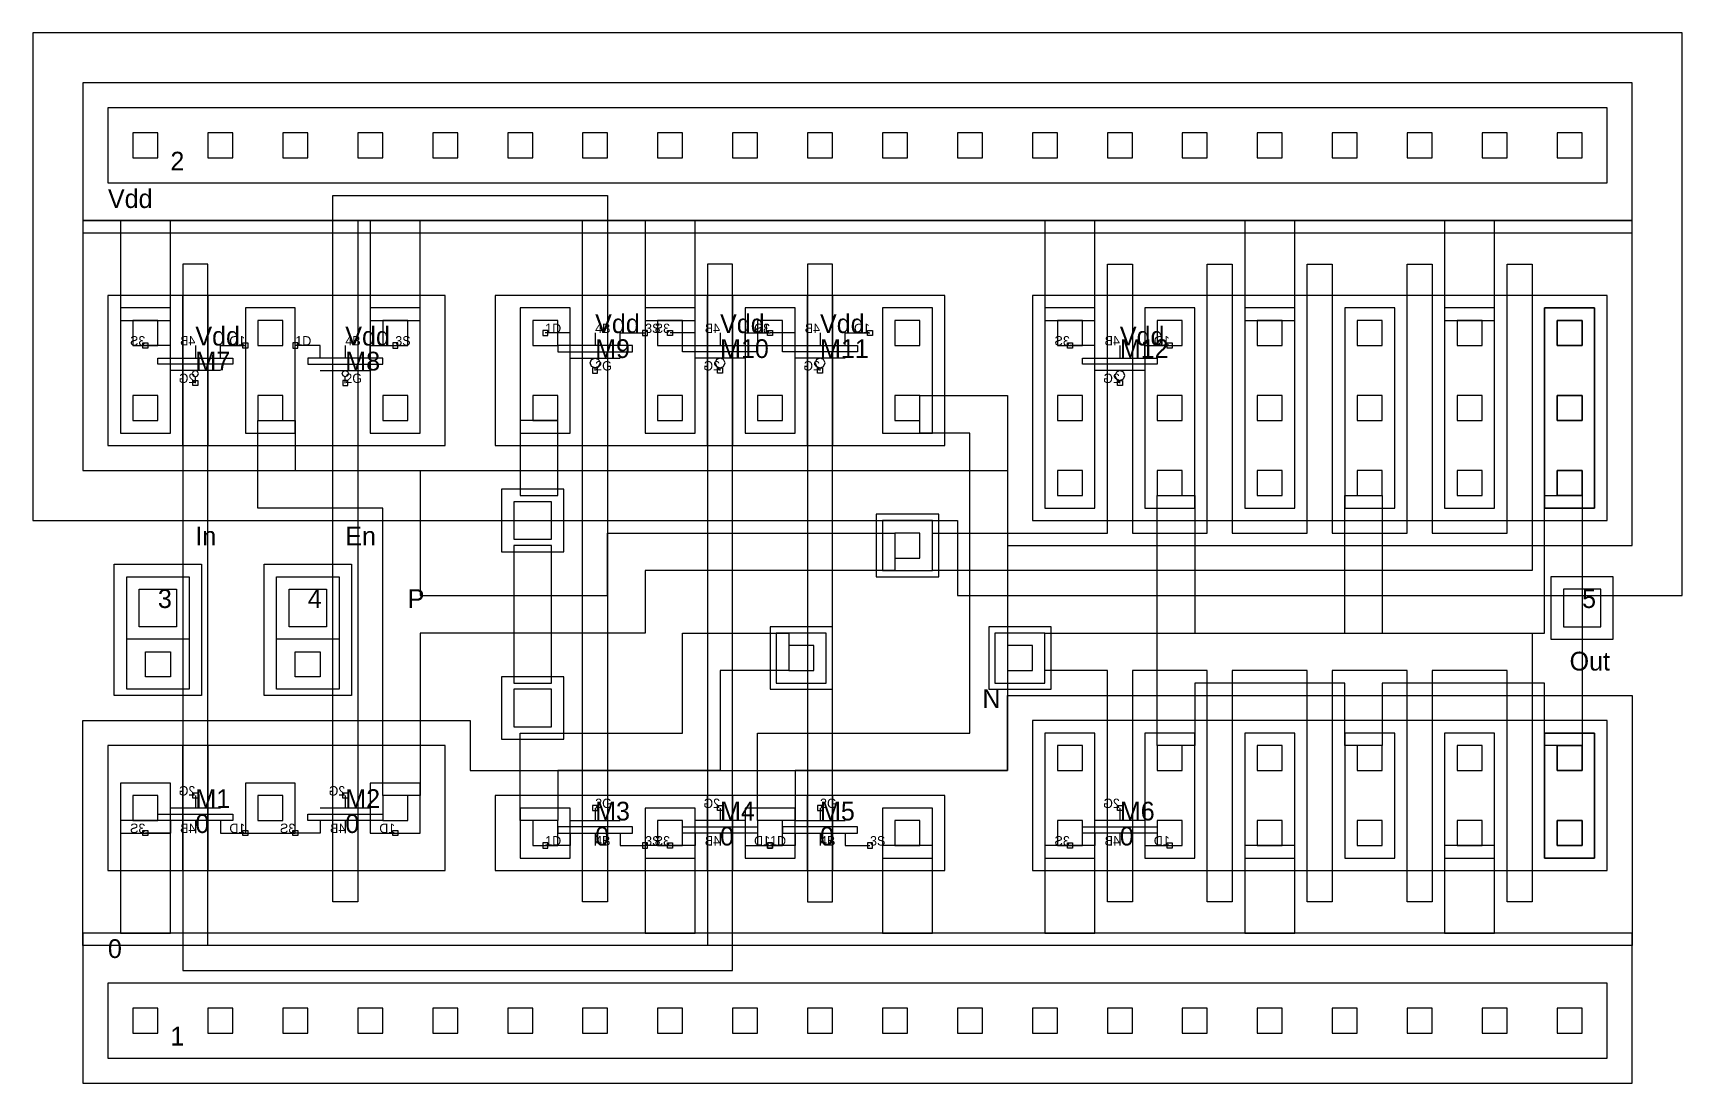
# Model space of a CAD drawing. Extents: x -4 to 794, y 0 to 644.
# Drawn here: x 416 to 548, y 560 to 644 of the extents above; entities that cross this region are included whole.
import ezdxf

# ---------------------------------------------------------------- set-up
doc = ezdxf.new("R2010")
doc.units = 0
for name, color, linetype in [('LAYER1', 7, 'CONTINUOUS'), ('LAYER10', 7, 'CONTINUOUS'), ('LAYER2', 7, 'CONTINUOUS'), ('LAYER25', 7, 'CONTINUOUS'), ('LAYER4', 7, 'CONTINUOUS'), ('LAYER42', 7, 'CONTINUOUS'), ('LAYER43', 7, 'CONTINUOUS'), ('LAYER44', 7, 'CONTINUOUS'), ('LAYER45', 7, 'CONTINUOUS'), ('LAYER46', 7, 'CONTINUOUS'), ('LAYER49', 7, 'CONTINUOUS'), ('LAYER5', 7, 'CONTINUOUS'), ('LAYER50', 7, 'CONTINUOUS'), ('LAYER51', 7, 'CONTINUOUS'), ('LAYER6', 7, 'CONTINUOUS'), ('LAYER8', 7, 'CONTINUOUS'), ('LAYER9', 7, 'CONTINUOUS')]:
    doc.layers.add(name, color=color, linetype=linetype)

# ---------------------------------------------------------------- blocks, each defined once
blk = doc.blocks.new('CCM1_1')
at = {"layer": 'LAYER25'}
blk.add_lwpolyline([(-1, -1), (1, -1), (1, 1), (-1, 1), (-1, -1)], dxfattribs=at)
at = {"layer": 'LAYER49'}
blk.add_lwpolyline([(-2, -2), (2, -2), (2, 2), (-2, 2), (-2, -2)], dxfattribs=at)
blk = doc.blocks.new('CCM1_2')
at = {"layer": 'LAYER25'}
for points in [[(-1, 5), (1, 5), (1, 7), (-1, 7), (-1, 5)], [(-1, -1), (1, -1), (1, 1), (-1, 1), (-1, -1)]]:
    blk.add_lwpolyline(points, dxfattribs=at)
at = {"layer": 'LAYER49'}
blk.add_lwpolyline([(-2, -2), (2, -2), (2, 8), (-2, 8), (-2, -2)], dxfattribs=at)
blk = doc.blocks.new('CCM1_3')
at = {"layer": 'LAYER25'}
for points in [[(-1, 11), (1, 11), (1, 13), (-1, 13), (-1, 11)], [(-1, 5), (1, 5), (1, 7), (-1, 7), (-1, 5)], [(-1, -1), (1, -1), (1, 1), (-1, 1), (-1, -1)]]:
    blk.add_lwpolyline(points, dxfattribs=at)
at = {"layer": 'LAYER49'}
blk.add_lwpolyline([(-2, -2), (2, -2), (2, 14), (-2, 14), (-2, -2)], dxfattribs=at)
blk = doc.blocks.new('CCONT')
at = {"layer": 'LAYER25'}
blk.add_lwpolyline([(-1, -1), (1, -1), (1, 1), (-1, 1), (-1, -1)], dxfattribs=at)
blk = doc.blocks.new('CONT')
at = {"layer": 'LAYER25'}
blk.add_lwpolyline([(-1, -1), (1, -1), (1, 1), (-1, 1), (-1, -1)], dxfattribs=at)
blk = doc.blocks.new('M1V1M2')
at = {"layer": 'LAYER49'}
blk.add_lwpolyline([(-2.5, -2.5), (2.5, -2.5), (2.5, 2.5), (-2.5, 2.5), (-2.5, -2.5)], dxfattribs=at)
at = {"layer": 'LAYER50'}
blk.add_lwpolyline([(-1.5, -1.5), (1.5, -1.5), (1.5, 1.5), (-1.5, 1.5), (-1.5, -1.5)], dxfattribs=at)
at = {"layer": 'LAYER51'}
blk.add_lwpolyline([(-2.5, -2.5), (2.5, -2.5), (2.5, 2.5), (-2.5, 2.5), (-2.5, -2.5)], dxfattribs=at)
blk = doc.blocks.new('NMOS2X10_TOK')
at = {"layer": 'LAYER1'}
for points in [[(0, 2), (0, 1)], [(-2, 0), (-2, -1), (-4, -1)], [(-3, 0), (3, 0), (3, 0.5), (-3, 0.5), (-3, 0)], [(-2, 1), (2, 1)], [(0, 0), (0, -1)], [(2, 0), (2, -1), (4, -1)]]:
    blk.add_lwpolyline(points, dxfattribs=at)
at = {"layer": 'LAYER8'}
blk.add_lwpolyline([(-0.2, 1.8), (0.2, 1.8), (0.2, 2.2), (-0.2, 2.2), (-0.2, 1.8)], dxfattribs=at)
at = {"layer": 'LAYER9'}
for points in [[(-4.2, -1.2), (-3.8, -1.2), (-3.8, -0.8), (-4.2, -0.8), (-4.2, -1.2)], [(3.8, -1.2), (4.2, -1.2), (4.2, -0.8), (3.8, -0.8), (3.8, -1.2)]]:
    blk.add_lwpolyline(points, dxfattribs=at)
at = {"layer": 'LAYER5'}
for s, p in [('2G', (0, 2)), ('1D', (-4, -1)), ('4B', (0, -1)), ('3S', (4, -1))]:
    blk.add_text(s, height=0.75, dxfattribs=at).set_placement(p)
blk = doc.blocks.new('NMOS2X60_TOK')
at = {"layer": 'LAYER1'}
for points in [[(0, 2), (0, 1)], [(-2, 0), (-2, -1), (-4, -1)], [(-3, 0), (3, 0), (3, 0.5), (-3, 0.5), (-3, 0)], [(-2, 1), (2, 1)], [(0, 0), (0, -1)], [(2, 0), (2, -1), (4, -1)]]:
    blk.add_lwpolyline(points, dxfattribs=at)
at = {"layer": 'LAYER8'}
blk.add_lwpolyline([(-0.2, 1.8), (0.2, 1.8), (0.2, 2.2), (-0.2, 2.2), (-0.2, 1.8)], dxfattribs=at)
at = {"layer": 'LAYER9'}
for points in [[(-4.2, -1.2), (-3.8, -1.2), (-3.8, -0.8), (-4.2, -0.8), (-4.2, -1.2)], [(3.8, -1.2), (4.2, -1.2), (4.2, -0.8), (3.8, -0.8), (3.8, -1.2)]]:
    blk.add_lwpolyline(points, dxfattribs=at)
at = {"layer": 'LAYER5'}
for s, p in [('2G', (0, 2)), ('1D', (-4, -1)), ('4B', (0, -1)), ('3S', (4, -1))]:
    blk.add_text(s, height=0.75, dxfattribs=at).set_placement(p)
blk = doc.blocks.new('NMOS2X6_TOK')
at = {"layer": 'LAYER1'}
for points in [[(0, 2), (0, 1)], [(-2, 0), (-2, -1), (-4, -1)], [(-3, 0), (3, 0), (3, 0.5), (-3, 0.5), (-3, 0)], [(-2, 1), (2, 1)], [(0, 0), (0, -1)], [(2, 0), (2, -1), (4, -1)]]:
    blk.add_lwpolyline(points, dxfattribs=at)
at = {"layer": 'LAYER8'}
blk.add_lwpolyline([(-0.2, 1.8), (0.2, 1.8), (0.2, 2.2), (-0.2, 2.2), (-0.2, 1.8)], dxfattribs=at)
at = {"layer": 'LAYER9'}
for points in [[(-4.2, -1.2), (-3.8, -1.2), (-3.8, -0.8), (-4.2, -0.8), (-4.2, -1.2)], [(3.8, -1.2), (4.2, -1.2), (4.2, -0.8), (3.8, -0.8), (3.8, -1.2)]]:
    blk.add_lwpolyline(points, dxfattribs=at)
at = {"layer": 'LAYER5'}
for s, p in [('2G', (0, 2)), ('1D', (-4, -1)), ('4B', (0, -1)), ('3S', (4, -1))]:
    blk.add_text(s, height=0.75, dxfattribs=at).set_placement(p)
blk = doc.blocks.new('P1CCM1')
at = {"layer": 'LAYER25'}
blk.add_lwpolyline([(-1, -1), (1, -1), (1, 1), (-1, 1), (-1, -1)], dxfattribs=at)
at = {"layer": 'LAYER46'}
blk.add_lwpolyline([(-2.5, -2.5), (2.5, -2.5), (2.5, 2.5), (-2.5, 2.5), (-2.5, -2.5)], dxfattribs=at)
at = {"layer": 'LAYER49'}
blk.add_lwpolyline([(-2, -2), (2, -2), (2, 2), (-2, 2), (-2, -2)], dxfattribs=at)
blk = doc.blocks.new('P1CCM1V1M2')
at = {"layer": 'LAYER25'}
blk.add_lwpolyline([(-1, -5.5), (1, -5.5), (1, -3.5), (-1, -3.5), (-1, -5.5)], dxfattribs=at)
at = {"layer": 'LAYER46'}
blk.add_lwpolyline([(-3.5, -7), (3.5, -7), (3.5, 3.5), (-3.5, 3.5), (-3.5, -7)], dxfattribs=at)
at = {"layer": 'LAYER49'}
blk.add_lwpolyline([(-2.5, -6.5), (2.5, -6.5), (2.5, 2.5), (-2.5, 2.5), (-2.5, -6.5)], dxfattribs=at)
at = {"layer": 'LAYER50'}
blk.add_lwpolyline([(-1.5, -1.5), (1.5, -1.5), (1.5, 1.5), (-1.5, 1.5), (-1.5, -1.5)], dxfattribs=at)
at = {"layer": 'LAYER51'}
blk.add_lwpolyline([(-2.5, -2.5), (2.5, -2.5), (2.5, 2.5), (-2.5, 2.5), (-2.5, -2.5)], dxfattribs=at)
blk = doc.blocks.new('PMOS2X12_TOK')
at = {"layer": 'LAYER1'}
for points in [[(-2, 0), (-2, 1), (-4, 1)], [(-3, -0.5), (3, -0.5), (3, 0), (-3, 0), (-3, -0.5)], [(0, 1), (0, 0)], [(2, 0), (2, 1), (4, 1)], [(-2, -1), (2, -1)], [(0, -1.5), (-0.18, -1.43), (-0.25, -1.25), (-0.18, -1.07), (0, -1), (0.18, -1.07), (0.25, -1.25), (0.18, -1.43), (0, -1.5)], [(0, -2), (0, -1.5)]]:
    blk.add_lwpolyline(points, dxfattribs=at)
at = {"layer": 'LAYER10'}
for points in [[(-4.2, 0.8), (-3.8, 0.8), (-3.8, 1.2), (-4.2, 1.2), (-4.2, 0.8)], [(3.8, 0.8), (4.2, 0.8), (4.2, 1.2), (3.8, 1.2), (3.8, 0.8)]]:
    blk.add_lwpolyline(points, dxfattribs=at)
at = {"layer": 'LAYER8'}
blk.add_lwpolyline([(-0.2, -2.2), (0.2, -2.2), (0.2, -1.8), (-0.2, -1.8), (-0.2, -2.2)], dxfattribs=at)
at = {"layer": 'LAYER5'}
for s, p in [('1D', (-4, 1)), ('4B', (0, 1)), ('3S', (4, 1)), ('2G', (0, -2))]:
    blk.add_text(s, height=0.75, dxfattribs=at).set_placement(p)
blk = doc.blocks.new('PMOS2X14_TOK')
at = {"layer": 'LAYER1'}
for points in [[(-2, 0), (-2, 1), (-4, 1)], [(-3, -0.5), (3, -0.5), (3, 0), (-3, 0), (-3, -0.5)], [(0, 1), (0, 0)], [(2, 0), (2, 1), (4, 1)], [(-2, -1), (2, -1)], [(0, -1), (0.28, -1.12), (0.4, -1.4), (0.28, -1.68), (0, -1.8), (-0.28, -1.68), (-0.4, -1.4), (-0.28, -1.12), (0, -1)], [(0, -2), (0, -1.8)]]:
    blk.add_lwpolyline(points, dxfattribs=at)
at = {"layer": 'LAYER10'}
for points in [[(-4.2, 0.8), (-3.8, 0.8), (-3.8, 1.2), (-4.2, 1.2), (-4.2, 0.8)], [(3.8, 0.8), (4.2, 0.8), (4.2, 1.2), (3.8, 1.2), (3.8, 0.8)]]:
    blk.add_lwpolyline(points, dxfattribs=at)
at = {"layer": 'LAYER8'}
blk.add_lwpolyline([(-0.2, -2.2), (0.2, -2.2), (0.2, -1.8), (-0.2, -1.8), (-0.2, -2.2)], dxfattribs=at)
at = {"layer": 'LAYER5'}
for s, p in [('1D', (-4, 1)), ('4B', (0, 1)), ('3S', (4, 1)), ('2G', (0, -2))]:
    blk.add_text(s, height=0.75, dxfattribs=at).set_placement(p)
blk = doc.blocks.new('PMOS2X90_TOK')
at = {"layer": 'LAYER1'}
for points in [[(-2, 0), (-2, 1), (-4, 1)], [(-3, -0.5), (3, -0.5), (3, 0), (-3, 0), (-3, -0.5)], [(0, 1), (0, 0)], [(2, 0), (2, 1), (4, 1)], [(-2, -1), (2, -1)], [(0, -1), (0.28, -1.12), (0.4, -1.4), (0.28, -1.68), (0, -1.8), (-0.28, -1.68), (-0.4, -1.4), (-0.28, -1.12), (0, -1)], [(0, -2), (0, -1.8)]]:
    blk.add_lwpolyline(points, dxfattribs=at)
at = {"layer": 'LAYER10'}
for points in [[(-4.2, 0.8), (-3.8, 0.8), (-3.8, 1.2), (-4.2, 1.2), (-4.2, 0.8)], [(3.8, 0.8), (4.2, 0.8), (4.2, 1.2), (3.8, 1.2), (3.8, 0.8)]]:
    blk.add_lwpolyline(points, dxfattribs=at)
at = {"layer": 'LAYER8'}
blk.add_lwpolyline([(-0.2, -2.2), (0.2, -2.2), (0.2, -1.8), (-0.2, -1.8), (-0.2, -2.2)], dxfattribs=at)
at = {"layer": 'LAYER5'}
for s, p in [('1D', (-4, 1)), ('4B', (0, 1)), ('3S', (4, 1)), ('2G', (0, -2))]:
    blk.add_text(s, height=0.75, dxfattribs=at).set_placement(p)
blk = doc.blocks.new('BUF3')
at = {"layer": 'LAYER10'}
for points in [[(2, 51), (8, 51), (8, 63), (2, 63), (2, 51)], [(10, 51), (20, 51), (20, 63), (10, 63), (10, 51)], [(22, 51), (29, 51), (29, 63), (22, 63), (22, 51)], [(33, 51), (40, 51), (40, 63), (33, 63), (33, 51)], [(42, 51), (50, 51), (50, 63), (42, 63), (42, 51)], [(52, 51), (58, 51), (58, 63), (52, 63), (52, 51)], [(60, 51), (69, 51), (69, 63), (60, 63), (60, 51)], [(76, 45), (82, 45), (82, 63), (76, 63), (76, 45)], [(84, 45), (90, 45), (90, 63), (84, 63), (84, 45)], [(92, 45), (98, 45), (98, 63), (92, 63), (92, 45)], [(100, 45), (106, 45), (106, 63), (100, 63), (100, 45)], [(108, 45), (114, 45), (114, 63), (108, 63), (108, 45)], [(116, 45), (122, 45), (122, 63), (116, 63), (116, 45)]]:
    blk.add_lwpolyline(points, dxfattribs=at)
at = {"layer": 'LAYER42'}
blk.add_lwpolyline([(-4, 84), (-4, 45), (70, 45), (70, 39), (128, 39), (128, 84), (-4, 84)], dxfattribs=at)
at = {"layer": 'LAYER43'}
for points in [[(2, 72), (122, 72), (122, 78), (2, 78), (2, 72)], [(2, 51), (29, 51), (29, 63), (2, 63), (2, 51)], [(33, 51), (69, 51), (69, 63), (33, 63), (33, 51)], [(76, 45), (122, 45), (122, 63), (76, 63), (76, 45)], [(76, 17), (122, 17), (122, 29), (76, 29), (76, 17)], [(2, 17), (29, 17), (29, 27), (2, 27), (2, 17)], [(33, 17), (69, 17), (69, 23), (33, 23), (33, 17)], [(2, 2), (122, 2), (122, 8), (2, 8), (2, 2)]]:
    blk.add_lwpolyline(points, dxfattribs=at)
at = {"layer": 'LAYER44'}
for points in [[(0, 69), (0, 49), (74, 49), (74, 43), (124, 43), (124, 69), (0, 69)], [(0, 0), (124, 0), (124, 11), (0, 11), (0, 0)]]:
    blk.add_lwpolyline(points, dxfattribs=at)
at = {"layer": 'LAYER45'}
for points in [[(0, 69), (124, 69), (124, 80), (0, 80), (0, 69)], [(0, 11), (0, 29), (31, 29), (31, 25), (74, 25), (74, 31), (124, 31), (124, 11), (0, 11)]]:
    blk.add_lwpolyline(points, dxfattribs=at)
at = {"layer": 'LAYER46'}
for points in [[(20, 14.5), (20, 71), (42, 71), (42, 14.5), (40, 14.5), (40, 69), (22, 69), (22, 14.5), (20, 14.5)], [(8, 65.5), (8, 9), (52, 9), (52, 65.5), (50, 65.5), (50, 11), (10, 11), (10, 65.5), (8, 65.5)], [(60, 65.5), (58, 65.5), (58, 14.5), (60, 14.5), (60, 65.5)], [(68, 41), (68, 44), (82, 44), (82, 65.5), (84, 65.5), (84, 44), (90, 44), (90, 65.5), (92, 65.5), (92, 44), (98, 44), (98, 65.5), (100, 65.5), (100, 44), (106, 44), (106, 65.5), (108, 65.5), (108, 44), (114, 44), (114, 65.5), (116, 65.5), (116, 41), (68, 41)], [(77, 36), (116, 36), (116, 14.5), (114, 14.5), (114, 33), (108, 33), (108, 14.5), (106, 14.5), (106, 33), (100, 33), (100, 14.5), (98, 14.5), (98, 33), (92, 33), (92, 14.5), (90, 14.5), (90, 33), (84, 33), (84, 14.5), (82, 14.5), (82, 33), (77, 33), (77, 36)]]:
    blk.add_lwpolyline(points, dxfattribs=at)
at = {"layer": 'LAYER49'}
for points in [[(0, 68), (124, 68), (124, 80), (0, 80), (0, 68)], [(3, 61), (7, 61), (7, 69), (3, 69), (3, 61)], [(23, 61), (27, 61), (27, 69), (23, 69), (23, 61)], [(45, 61), (49, 61), (49, 69), (45, 69), (45, 61)], [(77, 61), (81, 61), (81, 69), (77, 69), (77, 61)], [(93, 61), (97, 61), (97, 69), (93, 69), (93, 61)], [(109, 61), (113, 61), (113, 69), (109, 69), (109, 61)], [(67, 55), (74, 55), (74, 25), (57, 25), (57, 21), (54, 21), (54, 28), (71, 28), (71, 52), (67, 52), (67, 55)], [(14, 53), (17, 53), (17, 49), (27, 49), (27, 39), (42, 39), (42, 44), (65, 44), (65, 41), (45, 41), (45, 36), (27, 36), (27, 23), (24, 23), (24, 46), (14, 46), (14, 53)], [(35, 47), (38, 47), (38, 53), (35, 53), (35, 47)], [(86, 47), (89, 47), (89, 36), (101, 36), (101, 47), (104, 47), (104, 36), (117, 36), (117, 47), (120, 47), (120, 27), (117, 27), (117, 32), (104, 32), (104, 27), (101, 27), (101, 32), (89, 32), (89, 27), (86, 27), (86, 47)], [(35, 28), (48, 28), (48, 36), (56.5, 36), (56.5, 33), (51, 33), (51, 25), (38, 25), (38, 21), (35, 21), (35, 28)], [(3, 12), (7, 12), (7, 21), (3, 21), (3, 12)], [(45, 12), (49, 12), (49, 19), (45, 19), (45, 12)], [(64, 12), (68, 12), (68, 19), (64, 19), (64, 12)], [(77, 12), (81, 12), (81, 19), (77, 19), (77, 12)], [(93, 12), (97, 12), (97, 19), (93, 19), (93, 12)], [(109, 12), (113, 12), (113, 19), (109, 19), (109, 12)], [(0, 0), (124, 0), (124, 12), (0, 12), (0, 0)]]:
    blk.add_lwpolyline(points, dxfattribs=at)
at = {"layer": 'LAYER51'}
blk.add_lwpolyline([(34.5, 32), (37.5, 32), (37.5, 43), (34.5, 43), (34.5, 32)], dxfattribs=at)
at = {"layer": 'LAYER9'}
for points in [[(76, 17), (82, 17), (82, 29), (76, 29), (76, 17)], [(84, 17), (90, 17), (90, 29), (84, 29), (84, 17)], [(92, 17), (98, 17), (98, 29), (92, 29), (92, 17)], [(100, 17), (106, 17), (106, 29), (100, 29), (100, 17)], [(108, 17), (114, 17), (114, 29), (108, 29), (108, 17)], [(116, 17), (122, 17), (122, 29), (116, 29), (116, 17)], [(2, 17), (8, 17), (8, 27), (2, 27), (2, 17)], [(10, 17), (20, 17), (20, 27), (10, 27), (10, 17)], [(22, 17), (29, 17), (29, 27), (22, 27), (22, 17)], [(33, 17), (40, 17), (40, 23), (33, 23), (33, 17)], [(42, 17), (50, 17), (50, 23), (42, 23), (42, 17)], [(52, 17), (58, 17), (58, 23), (52, 23), (52, 17)], [(60, 17), (69, 17), (69, 23), (60, 23), (60, 17)]]:
    blk.add_lwpolyline(points, dxfattribs=at)
for name, p in [('CCONT', (5, 75)), ('CONT', (11, 75)), ('CONT', (17, 75)), ('CONT', (23, 75)), ('CONT', (29, 75)), ('CONT', (35, 75)), ('CONT', (41, 75)), ('CONT', (47, 75)), ('CONT', (53, 75)), ('CONT', (59, 75)), ('CONT', (65, 75)), ('CONT', (71, 75)), ('CONT', (77, 75)), ('CONT', (83, 75)), ('CONT', (89, 75)), ('CONT', (95, 75)), ('CONT', (101, 75)), ('CONT', (107, 75)), ('CONT', (113, 75)), ('CONT', (119, 75)), ('CCM1_2', (5, 54)), ('CCM1_2', (15, 54)), ('CCM1_2', (25, 54)), ('CCM1_2', (37, 54)), ('PMOS2X14_TOK', (41, 59)), ('CCM1_2', (47, 54)), ('CCM1_2', (55, 54)), ('CCM1_2', (66, 54)), ('CCM1_3', (79, 48)), ('CCM1_3', (87, 48)), ('CCM1_3', (95, 48)), ('CCM1_3', (103, 48)), ('CCM1_3', (111, 48)), ('CCM1_3', (119, 48)), ('PMOS2X12_TOK', (21, 58)), ('M1V1M2', (36, 45)), ('P1CCM1', (66, 43)), ('M1V1M2', (120, 38)), ('P1CCM1', (57.5, 34)), ('P1CCM1', (75, 34)), ('M1V1M2', (36, 30)), ('CCM1_2', (79, 20)), ('CCM1_2', (87, 20)), ('CCM1_2', (95, 20)), ('CCM1_2', (103, 20)), ('CCM1_2', (111, 20)), ('CCM1_2', (119, 20)), ('CCM1_1', (5, 22)), ('CCM1_1', (15, 22)), ('CCM1_1', (25, 22)), ('NMOS2X6_TOK', (41, 20)), ('NMOS2X6_TOK', (59, 20)), ('CCM1_1', (37, 20)), ('CCM1_1', (47, 20)), ('CCM1_1', (55, 20)), ('CCM1_1', (66, 20)), ('CCONT', (5, 5)), ('CONT', (11, 5)), ('CONT', (17, 5)), ('CONT', (23, 5)), ('CONT', (29, 5)), ('CONT', (35, 5)), ('CONT', (41, 5)), ('CONT', (47, 5)), ('CONT', (53, 5)), ('CONT', (59, 5)), ('CONT', (65, 5)), ('CONT', (71, 5)), ('CONT', (77, 5)), ('CONT', (83, 5)), ('CONT', (89, 5)), ('CONT', (95, 5)), ('CONT', (101, 5)), ('CONT', (107, 5)), ('CONT', (113, 5)), ('CONT', (119, 5))]:
    blk.add_blockref(name, p)
at = {"xscale": -1}
for name, p in [('PMOS2X14_TOK', (51, 59)), ('PMOS2X14_TOK', (59, 59)), ('CCM1_3', (119, 48)), ('PMOS2X12_TOK', (9, 58)), ('PMOS2X90_TOK', (83, 58)), ('P1CCM1V1M2', (6, 38)), ('P1CCM1V1M2', (18, 38)), ('CCM1_2', (119, 20)), ('NMOS2X10_TOK', (9, 21)), ('NMOS2X10_TOK', (21, 21)), ('NMOS2X6_TOK', (51, 20)), ('NMOS2X60_TOK', (83, 20))]:
    blk.add_blockref(name, p, dxfattribs=at)
at = {"layer": 'LAYER2'}
for s, p in [('P', (26, 38)), ('N', (72, 30))]:
    blk.add_text(s, height=1.5, dxfattribs=at).set_placement(p)
at = {"layer": 'LAYER4'}
for s, p in [('Vdd', (2, 70)), ('Vdd', (41, 60)), ('Vdd', (51, 60)), ('Vdd', (59, 60)), ('Vdd', (9, 59)), ('Vdd', (21, 59)), ('Vdd', (83, 59)), ('In', (9, 43)), ('En', (21, 43)), ('Out', (119, 33)), ('0', (9, 20)), ('0', (21, 20)), ('0', (41, 19)), ('0', (51, 19)), ('0', (59, 19)), ('0', (83, 19)), ('0', (2, 10))]:
    blk.add_text(s, height=1.5, dxfattribs=at).set_placement(p)
at = {"layer": 'LAYER5'}
for s, p in [('2', (7, 73)), ('3', (6, 38)), ('4', (18, 38)), ('5', (120, 38)), ('1', (7, 3))]:
    blk.add_text(s, height=1.5, dxfattribs=at).set_placement(p)
at = {"layer": 'LAYER6'}
for s, p in [('M9', (41, 58)), ('M10', (51, 58)), ('M11', (59, 58)), ('M12', (83, 58)), ('M7', (9, 57)), ('M8', (21, 57)), ('M1', (9, 22)), ('M2', (21, 22)), ('M3', (41, 21)), ('M4', (51, 21)), ('M5', (59, 21)), ('M6', (83, 21))]:
    blk.add_text(s, height=1.5, dxfattribs=at).set_placement(p)

msp = doc.modelspace()

# ---------------------------------------------------------------- block references
msp.add_blockref('BUF3', (420, 560))

doc.saveas('drawing.dxf')
